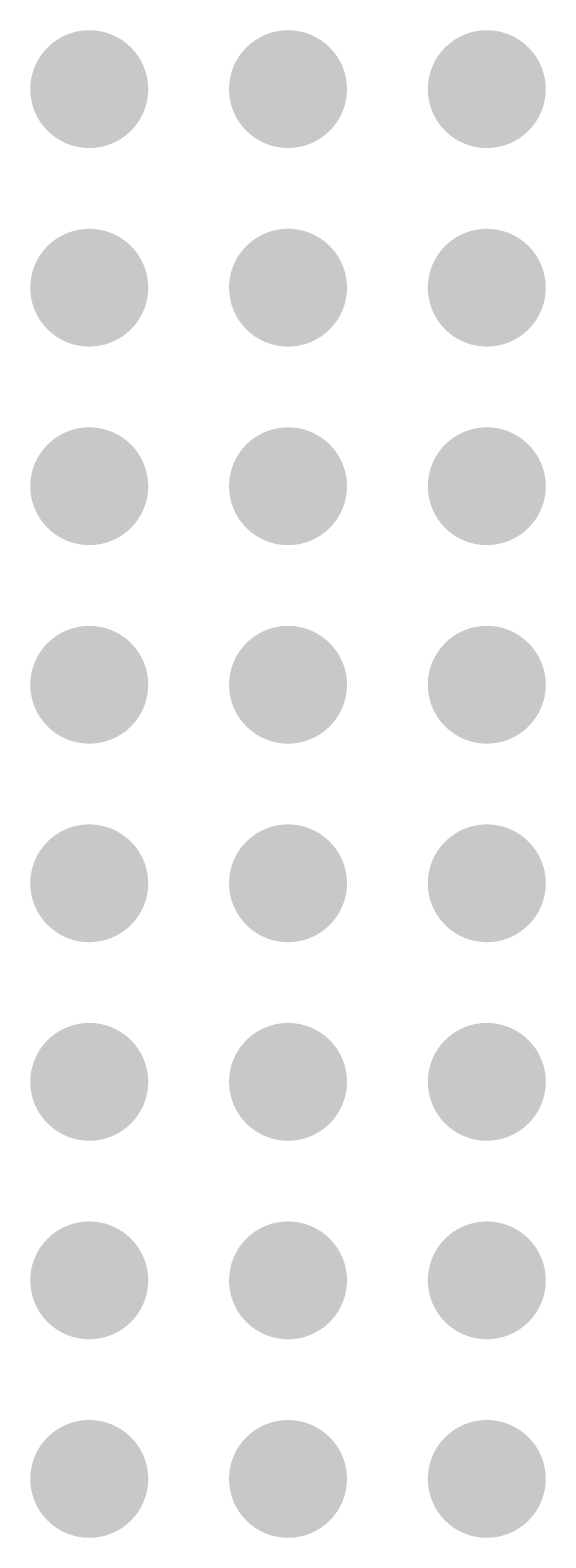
# Model space of a CAD drawing. Extents: x 295 to 953, y 10 to 290.
# Drawn here: x 579.35 to 585.93, y 140.7 to 159.99 of the extents above; entities that cross this region are included whole.
import ezdxf

# ---------------------------------------------------------------- set-up
doc = ezdxf.new("R2010")
doc.units = 0
doc.header["$LTSCALE"] = 5
doc.header["$MEASUREMENT"] = 0
doc.layers.get('0').update_dxf_attribs({"linetype": 'CONTINUOUS', "lineweight": 25})

msp = doc.modelspace()

# ---------------------------------------------------------------- linework, layer by layer
at = {"const_width": 0.754}
for points in [[(579.723, 159.233, 1), (580.477, 159.233, 1)], [(582.263, 159.233, 1), (583.017, 159.233, 1)], [(584.803, 159.233, 1), (585.557, 159.233, 1)], [(579.723, 156.693, 1), (580.477, 156.693, 1)], [(582.263, 156.693, 1), (583.017, 156.693, 1)], [(584.803, 156.693, 1), (585.557, 156.693, 1)], [(579.723, 154.153, 1), (580.477, 154.153, 1)], [(582.263, 154.153, 1), (583.017, 154.153, 1)], [(584.803, 154.153, 1), (585.557, 154.153, 1)], [(579.723, 151.613, 1), (580.477, 151.613, 1)], [(582.263, 151.613, 1), (583.017, 151.613, 1)], [(584.803, 151.613, 1), (585.557, 151.613, 1)], [(579.723, 149.073, 1), (580.477, 149.073, 1)], [(582.263, 149.073, 1), (583.017, 149.073, 1)], [(584.803, 149.073, 1), (585.557, 149.073, 1)], [(579.723, 146.533, 1), (580.477, 146.533, 1)], [(582.263, 146.533, 1), (583.017, 146.533, 1)], [(584.803, 146.533, 1), (585.557, 146.533, 1)], [(579.723, 143.993, 1), (580.477, 143.993, 1)], [(582.263, 143.993, 1), (583.017, 143.993, 1)], [(584.803, 143.993, 1), (585.557, 143.993, 1)], [(579.723, 141.453, 1), (580.477, 141.453, 1)], [(582.263, 141.453, 1), (583.017, 141.453, 1)], [(584.803, 141.453, 1), (585.557, 141.453, 1)]]:
    msp.add_lwpolyline(points, format="xyb", close=True, dxfattribs=at)

doc.saveas('drawing.dxf')
